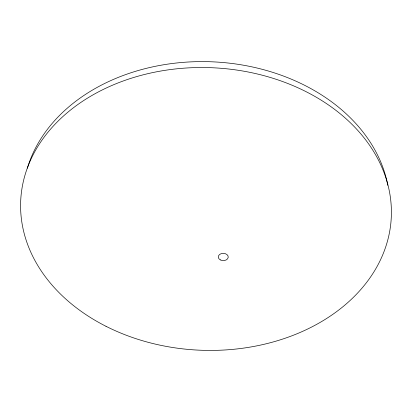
<?xml version="1.0" encoding="UTF-8"?>
<svg xmlns="http://www.w3.org/2000/svg" width="412" height="412" viewBox="0 0 412 412"><rect width="100%" height="100%" fill="white"/><g stroke="black" fill="none" stroke-linecap="round" stroke-linejoin="round"><path stroke-width="0.62" d="M27.372 168.209A183.541 140.899 2.4 0 1 213.462 61.872A183.541 140.899 2.4 0 1 387.8 185.287M106.038 326.319A185.477 141.362 2.4 0 0 391.209 218.695A185.477 141.362 2.4 0 0 120.742 81.895A185.477 141.362 2.4 0 0 106.038 326.319M220.302 259.89A4.98 3.641 0.9 0 0 228.207 257.428A4.98 3.641 0.9 0 0 221.265 253.627A4.98 3.641 0.9 0 0 220.302 259.89"/></g></svg>
